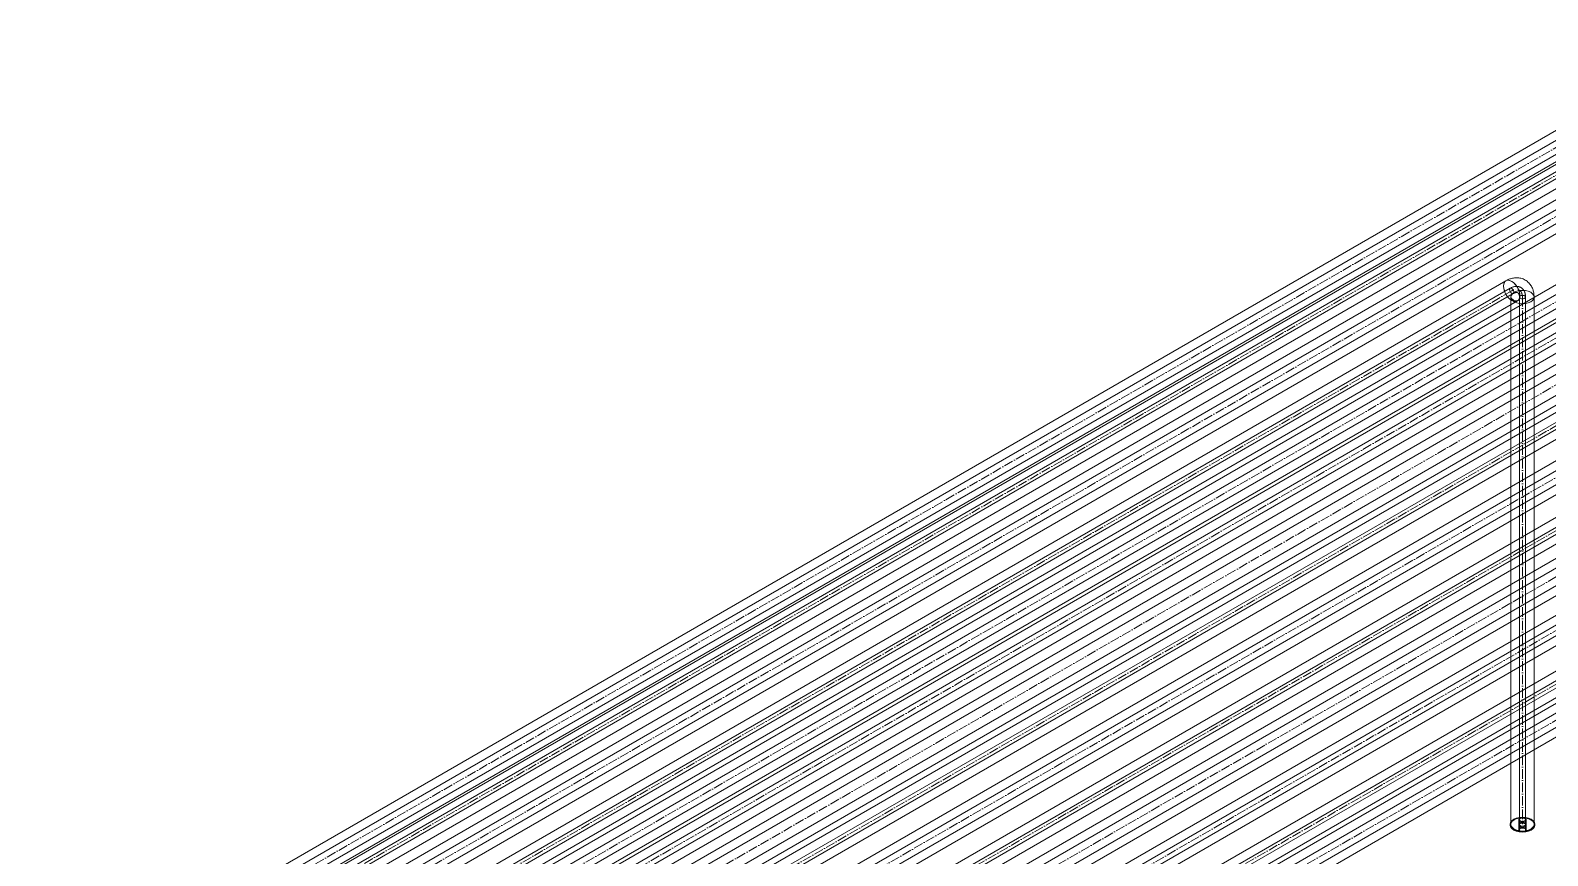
# Model space of a CAD drawing. Header units: millimetres. Extents: x -88595 to 880822, y -1054509 to -148035.
# Drawn here: x 423850 to 425437, y -314330 to -313467 of the extents above; entities that cross this region are included whole.
import ezdxf

# ---------------------------------------------------------------- set-up
doc = ezdxf.new("R2010")
doc.units = ezdxf.units.MM
doc.linetypes.add('$12$ADSK_Осевая', pattern=[14, 10, -2, 0, -2])
doc.linetypes.add('$13$ADSK_Осевая', pattern=[14, 10, -2, 0, -2])
for name, color, linetype, lineweight in [('Изоляция', 7, 'Continuous', 18), ('Трубопровод', 7, 'Continuous', 18), ('Трубопроводы', 7, 'Continuous', 18)]:
    doc.layers.add(name, color=color, linetype=linetype, lineweight=lineweight)

# ---------------------------------------------------------------- blocks, each defined once
blk = doc.blocks.new('$0$ADSK_МедьПайка_Отвод-гнутая труба - Отвод _гнутая труба_-V25-В_ОВ3_4')
at = {"layer": 'Трубопроводы', "color": 190, "true_color": 0x8000ff}
for points in [[(-19008.2, 13391, 0), (-19008.8, 13391.3, 0), (-19009.4, 13391.3, 0), (-19009.8, 13391.2, 0), (-19010.2, 13390.9, 0), (-19010.4, 13390.4, 0), (-19010.5, 13389.7, 0), (-19010.4, 13389, 0), (-19010.2, 13388.3, 0), (-19009.8, 13387.5, 0), (-19009.4, 13386.9, 0), (-19008.8, 13386.3, 0), (-19008.2, 13385.9, 0)], [(-18998.7, 13392, 0), (-18999.2, 13392.3, 0), (-18999.8, 13392.5, 0), (-19000.3, 13392.7, 0), (-19000.9, 13392.9, 0), (-19001.5, 13393, 0), (-19002, 13393.1, 0), (-19002.6, 13393.1, 0), (-19003.2, 13393.2, 0), (-19003.8, 13393.1, 0), (-19004.4, 13393.1, 0), (-19005, 13393, 0), (-19005.5, 13392.9, 0), (-19006.1, 13392.8, 0), (-19006.7, 13392.6, 0), (-19007.3, 13392.4, 0), (-19007.8, 13392.2, 0), (-19008.4, 13392, 0), (-19008.9, 13391.7, 0), (-19009.5, 13391.4, 0), (-19009.8, 13391.2, 0)], [(-19008.2, 13385.9, 0), (-19007.7, 13385.6, 0), (-19007.1, 13385.6, 0), (-19006.7, 13385.7, 0), (-19006.3, 13386, 0), (-19006.1, 13386.5, 0), (-19006, 13387.2, 0), (-19006.1, 13387.9, 0), (-19006.3, 13388.6, 0), (-19006.7, 13389.4, 0), (-19007.1, 13390, 0), (-19007.7, 13390.6, 0), (-19008.2, 13391, 0)], [(-19001.9, 13386.5, 0), (-19002, 13386.6, 0), (-19002.2, 13386.6, 0), (-19002.3, 13386.7, 0), (-19002.5, 13386.7, 0), (-19002.6, 13386.8, 0), (-19002.8, 13386.8, 0), (-19003, 13386.8, 0), (-19003.2, 13386.8, 0), (-19003.4, 13386.8, 0), (-19003.7, 13386.8, 0), (-19003.9, 13386.7, 0), (-19004.2, 13386.7, 0), (-19004.5, 13386.6, 0), (-19004.8, 13386.5, 0), (-19005.1, 13386.4, 0), (-19005.4, 13386.3, 0), (-19005.7, 13386.2, 0), (-19006.1, 13386, 0), (-19006.4, 13385.8, 0), (-19006.7, 13385.7, 0)], [(-19001.9, 13386.5, 0), (-19001.8, 13386.4, 0), (-19001.6, 13386.3, 0), (-19001.5, 13386.2, 0), (-19001.4, 13386.1, 0), (-19001.3, 13386, 0), (-19001.2, 13385.8, 0), (-19001.1, 13385.7, 0), (-19001, 13385.5, 0), (-19000.8, 13385.3, 0), (-19000.7, 13385.1, 0), (-19000.6, 13384.8, 0), (-19000.6, 13384.6, 0), (-19000.5, 13384.3, 0), (-19000.4, 13384, 0), (-19000.3, 13383.7, 0), (-19000.3, 13383.4, 0), (-19000.2, 13383, 0), (-19000.2, 13382.6, 0), (-19000.2, 13382.2, 0), (-19000.2, 13382, 0)], [(-18999.3, 13380.7, 0), (-18999.8, 13381.1, 0), (-19000.1, 13381.5, 0), (-19000.2, 13382, 0), (-19000.1, 13382.4, 0), (-18999.8, 13382.9, 0), (-18999.3, 13383.3, 0), (-18998.6, 13383.6, 0), (-18997.8, 13383.7, 0), (-18997, 13383.8, 0), (-18996.2, 13383.7, 0), (-18995.4, 13383.6, 0), (-18994.8, 13383.3, 0)], [(-18994.8, 13383.3, 0), (-18994.3, 13382.9, 0), (-18994, 13382.4, 0), (-18993.8, 13382, 0), (-18994, 13381.5, 0), (-18994.3, 13381.1, 0), (-18994.8, 13380.7, 0), (-18995.4, 13380.4, 0), (-18996.2, 13380.2, 0), (-18997, 13380.1, 0), (-18997.8, 13380.2, 0), (-18998.6, 13380.4, 0), (-18999.3, 13380.7, 0)], [(-18998.7, 13392, 0), (-18998.2, 13391.7, 0), (-18997.7, 13391.3, 0), (-18997.3, 13391, 0), (-18996.9, 13390.6, 0), (-18996.5, 13390.1, 0), (-18996.1, 13389.7, 0), (-18995.8, 13389.2, 0), (-18995.5, 13388.7, 0), (-18995.2, 13388.2, 0), (-18994.9, 13387.6, 0), (-18994.7, 13387.1, 0), (-18994.5, 13386.5, 0), (-18994.3, 13386, 0), (-18994.2, 13385.4, 0), (-18994.1, 13384.8, 0), (-18994, 13384.2, 0), (-18993.9, 13383.6, 0), (-18993.9, 13383, 0), (-18993.8, 13382.4, 0), (-18993.8, 13382, 0)]]:
    blk.add_polyline3d(points, dxfattribs=at)
blk = doc.blocks.new('$0$ADSK_МедьПайка_Муфта - Муфта медная под пайку-91183-В_ОВ3_4')
at = {"layer": 'Трубопроводы', "color": 190, "true_color": 0x8000ff}
for p, q in [((-8421.5, 8629.9), (-8421.5, 8625)), ((-8421.5, 8624.1), (-8421.5, 8619.3)), ((-8420.8, 8629.9), (-8420.8, 8619.3)), ((-8414.4, 8619.3), (-8414.4, 8629.9)), ((-8413.7, 8625), (-8413.7, 8629.9)), ((-8413.7, 8619.3), (-8413.7, 8624.1))]:
    blk.add_line(p, q, dxfattribs=at)
for points in [[(-8414.8, 8631.5, 0), (-8415.6, 8631.8, 0), (-8416.6, 8632.1, 0), (-8417.6, 8632.1, 0), (-8418.6, 8632.1, 0), (-8419.6, 8631.8, 0), (-8420.4, 8631.5, 0), (-8421, 8631, 0), (-8421.4, 8630.5, 0), (-8421.5, 8629.9, 0), (-8421.4, 8629.3, 0), (-8421, 8628.7, 0), (-8420.4, 8628.3, 0)], [(-8414.8, 8626.7, 0), (-8415.6, 8627, 0), (-8416.6, 8627.2, 0), (-8417.6, 8627.3, 0), (-8418.6, 8627.2, 0), (-8419.6, 8627, 0), (-8420.4, 8626.7, 0), (-8421, 8626.2, 0), (-8421.4, 8625.6, 0), (-8421.5, 8625, 0), (-8421.4, 8624.5, 0), (-8421, 8623.9, 0), (-8420.4, 8623.4, 0)], [(-8420.4, 8622.5, 0), (-8421, 8622.9, 0), (-8421.4, 8623.5, 0), (-8421.5, 8624.1, 0), (-8421.4, 8624.7, 0), (-8421, 8625.2, 0), (-8420.4, 8625.7, 0), (-8419.6, 8626, 0), (-8418.6, 8626.3, 0), (-8417.6, 8626.3, 0), (-8416.6, 8626.3, 0), (-8415.6, 8626, 0), (-8414.8, 8625.7, 0)], [(-8420.4, 8617.6, 0), (-8421, 8618.1, 0), (-8421.4, 8618.7, 0), (-8421.5, 8619.3, 0), (-8421.4, 8619.8, 0), (-8421, 8620.4, 0), (-8420.4, 8620.9, 0), (-8419.6, 8621.2, 0), (-8418.6, 8621.4, 0), (-8417.6, 8621.5, 0), (-8416.6, 8621.4, 0), (-8415.6, 8621.2, 0), (-8414.8, 8620.9, 0)], [(-8420.9, 8625.3, 0), (-8421, 8625.2, 0), (-8421.1, 8625.2, 0), (-8421.1, 8625.1, 0), (-8421.2, 8625, 0), (-8421.2, 8625, 0), (-8421.2, 8624.9, 0), (-8421.3, 8624.9, 0), (-8421.3, 8624.8, 0), (-8421.3, 8624.8, 0), (-8421.3, 8624.7, 0), (-8421.3, 8624.7, 0), (-8421.3, 8624.6, 0), (-8421.3, 8624.6, 0), (-8421.3, 8624.6, 0), (-8421.3, 8624.5, 0), (-8421.3, 8624.5, 0), (-8421.3, 8624.4, 0), (-8421.3, 8624.4, 0), (-8421.3, 8624.3, 0), (-8421.3, 8624.3, 0), (-8421.3, 8624.2, 0), (-8421.2, 8624.2, 0), (-8421.2, 8624.1, 0), (-8421.2, 8624.1, 0), (-8421.1, 8624, 0), (-8421.1, 8624, 0), (-8421, 8623.9, 0), (-8420.9, 8623.8, 0)], [(-8419.8, 8628.6, 0), (-8420.3, 8628.9, 0), (-8420.7, 8629.4, 0), (-8420.8, 8629.9, 0), (-8420.7, 8630.3, 0), (-8420.3, 8630.8, 0), (-8419.8, 8631.2, 0), (-8419.2, 8631.5, 0), (-8418.4, 8631.6, 0), (-8417.6, 8631.7, 0), (-8416.8, 8631.6, 0), (-8416, 8631.5, 0), (-8415.4, 8631.2, 0)], [(-8415.4, 8620.5, 0), (-8416, 8620.8, 0), (-8416.8, 8621, 0), (-8417.6, 8621.1, 0), (-8418.4, 8621, 0), (-8419.2, 8620.8, 0), (-8419.8, 8620.5, 0), (-8420.3, 8620.2, 0), (-8420.7, 8619.7, 0), (-8420.8, 8619.3, 0), (-8420.7, 8618.8, 0), (-8420.3, 8618.3, 0), (-8419.8, 8618, 0)], [(-8420.4, 8628.3, 0), (-8419.6, 8627.9, 0), (-8418.6, 8627.7, 0), (-8417.6, 8627.6, 0), (-8416.6, 8627.7, 0), (-8415.6, 8627.9, 0), (-8414.8, 8628.3, 0), (-8414.2, 8628.7, 0), (-8413.8, 8629.3, 0), (-8413.7, 8629.9, 0), (-8413.8, 8630.5, 0), (-8414.2, 8631, 0), (-8414.8, 8631.5, 0)], [(-8420.4, 8623.4, 0), (-8419.6, 8623.1, 0), (-8418.6, 8622.9, 0), (-8417.6, 8622.8, 0), (-8416.6, 8622.9, 0), (-8415.6, 8623.1, 0), (-8414.8, 8623.4, 0), (-8414.2, 8623.9, 0), (-8413.8, 8624.5, 0), (-8413.7, 8625, 0), (-8413.8, 8625.6, 0), (-8414.2, 8626.2, 0), (-8414.8, 8626.7, 0)], [(-8414.8, 8625.7, 0), (-8414.2, 8625.2, 0), (-8413.8, 8624.7, 0), (-8413.7, 8624.1, 0), (-8413.8, 8623.5, 0), (-8414.2, 8622.9, 0), (-8414.8, 8622.5, 0), (-8415.6, 8622.1, 0), (-8416.6, 8621.9, 0), (-8417.6, 8621.8, 0), (-8418.6, 8621.9, 0), (-8419.6, 8622.1, 0), (-8420.4, 8622.5, 0)], [(-8414.8, 8620.9, 0), (-8414.2, 8620.4, 0), (-8413.8, 8619.8, 0), (-8413.7, 8619.3, 0), (-8413.8, 8618.7, 0), (-8414.2, 8618.1, 0), (-8414.8, 8617.6, 0), (-8415.6, 8617.3, 0), (-8416.6, 8617.1, 0), (-8417.6, 8617, 0), (-8418.6, 8617.1, 0), (-8419.6, 8617.3, 0), (-8420.4, 8617.6, 0)], [(-8415.4, 8631.2, 0), (-8414.8, 8630.8, 0), (-8414.5, 8630.3, 0), (-8414.4, 8629.9, 0), (-8414.5, 8629.4, 0), (-8414.8, 8628.9, 0), (-8415.4, 8628.6, 0), (-8416, 8628.3, 0), (-8416.8, 8628.1, 0), (-8417.6, 8628, 0), (-8418.4, 8628.1, 0), (-8419.2, 8628.3, 0), (-8419.8, 8628.6, 0)], [(-8419.8, 8618, 0), (-8419.2, 8617.7, 0), (-8418.4, 8617.5, 0), (-8417.6, 8617.4, 0), (-8416.8, 8617.5, 0), (-8416, 8617.7, 0), (-8415.4, 8618, 0), (-8414.8, 8618.3, 0), (-8414.5, 8618.8, 0), (-8414.4, 8619.3, 0), (-8414.5, 8619.7, 0), (-8414.8, 8620.2, 0), (-8415.4, 8620.5, 0)], [(-8414.3, 8625.3, 0), (-8414.2, 8625.2, 0), (-8414.1, 8625.2, 0), (-8414.1, 8625.1, 0), (-8414, 8625, 0), (-8414, 8625, 0), (-8414, 8624.9, 0), (-8413.9, 8624.9, 0), (-8413.9, 8624.8, 0), (-8413.9, 8624.8, 0), (-8413.9, 8624.7, 0), (-8413.9, 8624.7, 0), (-8413.9, 8624.6, 0), (-8413.9, 8624.6, 0), (-8413.9, 8624.6, 0), (-8413.9, 8624.5, 0), (-8413.9, 8624.5, 0), (-8413.9, 8624.4, 0), (-8413.9, 8624.4, 0), (-8413.9, 8624.3, 0), (-8413.9, 8624.3, 0), (-8413.9, 8624.2, 0), (-8414, 8624.2, 0), (-8414, 8624.1, 0), (-8414, 8624.1, 0), (-8414.1, 8624, 0), (-8414.1, 8624, 0), (-8414.2, 8623.9, 0), (-8414.3, 8623.8, 0)]]:
    blk.add_polyline3d(points, dxfattribs=at)

msp = doc.modelspace()

# ---------------------------------------------------------------- linework, layer by layer
at = {"layer": 'Изоляция', "color": 134, "true_color": 0x00a6a6}
for p, q in [((425626.8, -313467.5), (423428.8, -314736.5)), ((423444.2, -314763.1), (425642.2, -313494.1)), ((425517.1, -313603.3), (422627.7, -315271.5)), ((422643.1, -315298.1), (425532.4, -313629.9)), ((425464.4, -313722.7), (422591.7, -315381.3)), ((425940.1, -313733.9), (423854, -314938.4)), ((426210.6, -313729.3), (423859, -315087.1)), ((422607, -315407.9), (425479.7, -313749.3)), ((425530.6, -313767.8), (422592.2, -315464.3)), ((425713.7, -313762.6), (422813, -315437.3)), ((423870.9, -314967.7), (425957, -313763.3)), ((423874.3, -315113.7), (426226, -313755.9)), ((422592.2, -315507.1), (425556.8, -313795.4)), ((422828.4, -315463.9), (425729.1, -313789.2))]:
    msp.add_line(p, q, dxfattribs=at)
at = {"layer": 'Изоляция', "color": 190, "true_color": 0x8000ff}
for p, q in [((425594.2, -313519.1), (423425.7, -314771.1)), ((423437.8, -314792.2), (425606.3, -313540.2)), ((426072, -313717.3), (423921, -314959.2)), ((425393.3, -313729.3), (422593.4, -315345.8)), ((426153.8, -313728.3), (423857.3, -315054.2)), ((422605.6, -315366.9), (425405.5, -313750.4)), ((425644.7, -313752), (422844.6, -315368.6)), ((425845.3, -313745.8), (422879.4, -315458.2)), ((423869.5, -315075.3), (426166, -313749.4)), ((423934.8, -314983.1), (426085.8, -313741.2)), ((425398.5, -313746.3), (425398.5, -314297.5)), ((425422.8, -314297.5), (425422.8, -313746.3)), ((422891.6, -315479.2), (425857.5, -313766.9)), ((425453.3, -313768.8), (422586.5, -315423.9)), ((422856.8, -315389.7), (425656.8, -313773.1)), ((422600.2, -315447.8), (425467, -313792.6)), ((425397.7, -314297.5), (425397.7, -314298.3)), ((425423.6, -314298.3), (425423.6, -314297.5))]:
    msp.add_line(p, q, dxfattribs=at)
for points in [[(425399.4, -313729.9, 0), (425397.5, -313729, 0), (425395.7, -313728.7, 0), (425394.1, -313728.9, 0), (425392.7, -313729.7, 0), (425391.7, -313731, 0), (425391, -313732.8, 0), (425390.8, -313734.8, 0)], [(425390.8, -313734.8, 0), (425391.1, -313732.4, 0), (425392, -313730.5, 0), (425393.3, -313729.3, 0), (425395.1, -313728.7, 0), (425397.2, -313728.9, 0), (425399.4, -313729.9, 0)], [(425390.8, -313734.8, 0), (425391, -313737.2, 0), (425391.7, -313739.6, 0), (425392.7, -313742.1, 0), (425394.1, -313744.5, 0), (425395.7, -313746.6, 0), (425397.5, -313748.4, 0), (425399.4, -313749.8, 0)], [(425399.4, -313749.8, 0), (425397.2, -313748.1, 0), (425395.1, -313745.9, 0), (425393.3, -313743.3, 0), (425392, -313740.5, 0), (425391.1, -313737.6, 0), (425390.8, -313734.8, 0)], [(425413.4, -313728.5, 0), (425412.4, -313727.9, 0), (425411.3, -313727.4, 0), (425410.2, -313727, 0), (425409, -313726.7, 0), (425407.9, -313726.4, 0), (425406.7, -313726.2, 0), (425405.6, -313726.1, 0), (425404.5, -313726.1, 0), (425403.4, -313726.1, 0), (425402.3, -313726.2, 0), (425401.3, -313726.4, 0), (425400.3, -313726.6, 0), (425399.3, -313726.8, 0), (425398.3, -313727.1, 0), (425397.4, -313727.4, 0), (425396.4, -313727.7, 0), (425395.6, -313728.1, 0), (425394.7, -313728.5, 0), (425393.9, -313729, 0), (425393.3, -313729.3, 0)], [(425408, -313744.8, 0), (425407.8, -313742.4, 0), (425407.2, -313740, 0), (425406.2, -313737.5, 0), (425404.8, -313735.1, 0), (425403.2, -313733, 0), (425401.3, -313731.2, 0), (425399.4, -313729.9, 0)], [(425399.4, -313729.9, 0), (425401.7, -313731.5, 0), (425403.7, -313733.7, 0), (425405.5, -313736.3, 0), (425406.9, -313739.1, 0), (425407.7, -313742, 0), (425408, -313744.8, 0)], [(425413.4, -313728.5, 0), (425414.5, -313729.1, 0), (425415.4, -313729.8, 0), (425416.4, -313730.6, 0), (425417.2, -313731.4, 0), (425418, -313732.3, 0), (425418.7, -313733.2, 0), (425419.4, -313734.1, 0), (425420, -313735, 0), (425420.5, -313736, 0), (425421, -313737, 0), (425421.4, -313738, 0), (425421.7, -313738.9, 0), (425422, -313739.9, 0), (425422.2, -313740.9, 0), (425422.4, -313741.9, 0), (425422.6, -313742.8, 0), (425422.7, -313743.8, 0), (425422.8, -313744.7, 0), (425422.8, -313745.7, 0), (425422.8, -313746.3, 0)], [(425402, -313741.3, 0), (425400.1, -313742.8, 0), (425398.9, -313744.5, 0), (425398.5, -313746.3, 0), (425398.9, -313748.1, 0), (425400.1, -313749.8, 0), (425402, -313751.3, 0)], [(425402, -313751.3, 0), (425400.1, -313749.8, 0), (425398.9, -313748.1, 0), (425398.5, -313746.3, 0), (425398.9, -313744.5, 0), (425400.1, -313742.8, 0), (425402, -313741.3, 0)], [(425401.3, -313749.6, 0), (425400.9, -313749.3, 0), (425400.5, -313749, 0), (425400.1, -313748.7, 0), (425399.8, -313748.4, 0), (425399.5, -313748.1, 0), (425399.3, -313747.8, 0), (425399.1, -313747.6, 0), (425398.9, -313747.3, 0), (425398.8, -313747, 0), (425398.7, -313746.8, 0), (425398.6, -313746.6, 0), (425398.5, -313746.4, 0), (425398.5, -313746.3, 0), (425398.5, -313746.2, 0), (425398.5, -313746.2, 0), (425398.5, -313746.1, 0), (425398.5, -313746.1, 0)], [(425398.5, -313746.1, 0), (425398.5, -313746.1, 0), (425398.5, -313746.2, 0), (425398.5, -313746.3, 0), (425398.5, -313746.3, 0)], [(425399.4, -313749.8, 0), (425401.3, -313750.6, 0), (425403.2, -313750.9, 0), (425404.8, -313750.7, 0), (425406.2, -313749.9, 0), (425407.2, -313748.6, 0), (425407.8, -313746.9, 0), (425408, -313744.8, 0)], [(425408, -313744.8, 0), (425407.7, -313747.2, 0), (425406.9, -313749.1, 0), (425405.5, -313750.4, 0), (425403.7, -313750.9, 0), (425401.7, -313750.7, 0), (425399.4, -313749.8, 0)], [(425401.3, -313749.6, 0), (425401.7, -313749.8, 0), (425402.1, -313750, 0), (425402.5, -313750.1, 0), (425403, -313750.3, 0), (425403.4, -313750.4, 0), (425403.8, -313750.4, 0), (425404.1, -313750.4, 0), (425404.4, -313750.5, 0), (425404.7, -313750.4, 0), (425405, -313750.4, 0), (425405.2, -313750.4, 0), (425405.3, -313750.4, 0), (425405.5, -313750.3, 0), (425405.6, -313750.3, 0), (425405.6, -313750.3, 0), (425405.7, -313750.3, 0), (425405.7, -313750.3, 0)], [(425419.3, -313741.3, 0), (425416.7, -313740.2, 0), (425413.8, -313739.5, 0), (425410.6, -313739.3, 0), (425407.5, -313739.5, 0), (425404.6, -313740.2, 0), (425402, -313741.3, 0)], [(425402, -313741.3, 0), (425404.6, -313740.2, 0), (425407.5, -313739.5, 0), (425410.6, -313739.3, 0), (425413.8, -313739.5, 0), (425416.7, -313740.2, 0), (425419.3, -313741.3, 0)], [(425402, -313751.3, 0), (425404.6, -313752.4, 0), (425407.5, -313753.1, 0), (425410.6, -313753.3, 0), (425413.8, -313753.1, 0), (425416.7, -313752.4, 0), (425419.3, -313751.3, 0)], [(425419.3, -313751.3, 0), (425416.7, -313752.4, 0), (425413.8, -313753.1, 0), (425410.6, -313753.3, 0), (425407.5, -313753.1, 0), (425404.6, -313752.4, 0), (425402, -313751.3, 0)], [(425405.7, -313750.3, 0), (425405.6, -313750.3, 0), (425405.6, -313750.3, 0), (425405.5, -313750.3, 0), (425405.5, -313750.4, 0)], [(425419.3, -313751.3, 0), (425421.2, -313749.8, 0), (425422.4, -313748.1, 0), (425422.8, -313746.3, 0), (425422.4, -313744.5, 0), (425421.2, -313742.8, 0), (425419.3, -313741.3, 0)], [(425419.3, -313741.3, 0), (425421.2, -313742.8, 0), (425422.4, -313744.5, 0), (425422.8, -313746.3, 0), (425422.4, -313748.1, 0), (425421.2, -313749.8, 0), (425419.3, -313751.3, 0)], [(425419.8, -314292.2, 0), (425417.1, -314291, 0), (425414, -314290.3, 0), (425410.6, -314290, 0), (425407.3, -314290.3, 0), (425404.2, -314291, 0), (425401.5, -314292.2, 0)], [(425401.5, -314293, 0), (425404.2, -314291.8, 0), (425407.3, -314291.1, 0), (425410.6, -314290.8, 0), (425414, -314291.1, 0), (425417.1, -314291.8, 0), (425419.8, -314293, 0)], [(425402, -314292.5, 0), (425404.6, -314291.4, 0), (425407.5, -314290.7, 0), (425410.6, -314290.5, 0), (425413.8, -314290.7, 0), (425416.7, -314291.4, 0), (425419.3, -314292.5, 0)], [(425401.5, -314292.2, 0), (425399.4, -314293.7, 0), (425398.2, -314295.5, 0), (425397.7, -314297.5, 0), (425398.2, -314299.4, 0), (425399.4, -314301.2, 0), (425401.5, -314302.8, 0)], [(425401.5, -314303.6, 0), (425399.4, -314302, 0), (425398.2, -314300.2, 0), (425397.7, -314298.3, 0), (425398.2, -314296.4, 0), (425399.4, -314294.6, 0), (425401.5, -314293, 0)], [(425402, -314302.5, 0), (425400.1, -314301, 0), (425398.9, -314299.3, 0), (425398.5, -314297.5, 0), (425398.9, -314295.7, 0), (425400.1, -314294, 0), (425402, -314292.5, 0)], [(425401.5, -314302.8, 0), (425404.2, -314304, 0), (425407.3, -314304.7, 0), (425410.6, -314305, 0), (425414, -314304.7, 0), (425417.1, -314304, 0), (425419.8, -314302.8, 0)], [(425419.8, -314303.6, 0), (425417.1, -314304.8, 0), (425414, -314305.5, 0), (425410.6, -314305.8, 0), (425407.3, -314305.5, 0), (425404.2, -314304.8, 0), (425401.5, -314303.6, 0)], [(425419.3, -314302.5, 0), (425416.7, -314303.6, 0), (425413.8, -314304.3, 0), (425410.6, -314304.5, 0), (425407.5, -314304.3, 0), (425404.6, -314303.6, 0), (425402, -314302.5, 0)], [(425419.3, -314292.5, 0), (425421.2, -314294, 0), (425422.4, -314295.7, 0), (425422.8, -314297.5, 0), (425422.4, -314299.3, 0), (425421.2, -314301, 0), (425419.3, -314302.5, 0)], [(425419.8, -314302.8, 0), (425421.9, -314301.2, 0), (425423.1, -314299.4, 0), (425423.6, -314297.5, 0), (425423.1, -314295.5, 0), (425421.9, -314293.7, 0), (425419.8, -314292.2, 0)], [(425419.8, -314293, 0), (425421.9, -314294.6, 0), (425423.1, -314296.4, 0), (425423.6, -314298.3, 0), (425423.1, -314300.2, 0), (425421.9, -314302, 0), (425419.8, -314303.6, 0)]]:
    msp.add_polyline3d(points, dxfattribs=at)
at = {"layer": 'Трубопровод', "color": 134, "true_color": 0x00a6a6}
for p, q in [((425631.3, -313475.3), (423433.3, -314744.3)), ((423439.7, -314755.3), (425637.7, -313486.3)), ((425521.6, -313611.1), (422632.2, -315279.3)), ((422638.6, -315290.3), (425527.9, -313622.1)), ((425468.9, -313730.5), (422596.2, -315389.1)), ((422602.5, -315400.1), (425475.2, -313741.5)), ((425944.6, -313741.7), (423858.5, -314946.2)), ((426215.1, -313737.1), (423863.5, -315094.9)), ((423869.8, -315105.9), (426221.5, -313748.1)), ((423866.4, -314959.9), (425952.5, -313755.5)), ((425533.3, -313776.6), (422602.3, -315468.8)), ((425718.2, -313770.4), (422817.5, -315445.1)), ((422823.9, -315456.1), (425724.6, -313781.4)), ((422611.8, -315485.3), (425542.8, -313793.1))]:
    msp.add_line(p, q, dxfattribs=at)
at = {"layer": 'Трубопровод', "color": 134, "linetype": '$12$ADSK_Осевая', "true_color": 0x00a6a6}
for p, q in [((425634.5, -313480.8), (423436.5, -314749.8)), ((425634.5, -313480.8), (423436.5, -314749.8)), ((422635.4, -315284.8), (425524.7, -313616.6)), ((422635.4, -315284.8), (425524.7, -313616.6)), ((422599.3, -315394.6), (425472.1, -313736)), ((422599.3, -315394.6), (425472.1, -313736)), ((423862.4, -314953), (425948.6, -313748.6)), ((423862.4, -314953), (425948.6, -313748.6)), ((423866.6, -315100.4), (426218.3, -313742.6)), ((423866.6, -315100.4), (426218.3, -313742.6)), ((422820.7, -315450.6), (425721.4, -313775.9)), ((422820.7, -315450.6), (425721.4, -313775.9)), ((425538, -313784.9), (422607, -315477.1)), ((425538, -313784.9), (422607, -315477.1))]:
    msp.add_line(p, q, dxfattribs=at)
at = {"layer": 'Трубопровод', "color": 190, "true_color": 0x8000ff}
for p, q in [((425598.7, -313526.9), (423430.2, -314778.9)), ((423433.3, -314784.4), (425601.8, -313532.4)), ((426158.3, -313736.1), (423861.8, -315062)), ((426076.5, -313725.1), (423925.5, -314967)), ((423930.3, -314975.3), (426081.3, -313733.4)), ((425397.8, -313737.1), (422597.9, -315353.6)), ((422601.1, -315359.1), (425401, -313742.6)), ((423865, -315067.5), (426161.5, -313741.6)), ((425407.5, -313746.3), (425407.5, -314297.5)), ((425413.8, -314297.5), (425413.8, -313746.3)), ((425649.2, -313759.8), (422849.1, -315376.4)), ((422852.3, -315381.9), (425652.3, -313765.3)), ((425849.8, -313753.6), (422883.9, -315465.9)), ((422887.1, -315471.4), (425853, -313759.1)), ((425457.8, -313776.6), (422591, -315431.7)), ((422595.7, -315440), (425462.5, -313784.8))]:
    msp.add_line(p, q, dxfattribs=at)
at = {"layer": 'Трубопровод', "color": 190, "linetype": '$12$ADSK_Осевая', "true_color": 0x8000ff}
for p, q in [((425600.3, -313529.7), (423431.7, -314781.7)), ((425600.3, -313529.7), (423431.7, -314781.7)), ((423927.9, -314971.2), (426078.9, -313729.3)), ((423927.9, -314971.2), (426078.9, -313729.3)), ((425399.4, -313739.8), (422599.5, -315356.4)), ((425399.4, -313739.8), (422599.5, -315356.4)), ((423863.4, -315064.7), (426159.9, -313738.8)), ((423863.4, -315064.7), (426159.9, -313738.8)), ((425410.6, -313746.3), (425410.6, -314297.5)), ((425410.6, -313746.3), (425410.6, -314297.5)), ((422850.7, -315379.2), (425650.7, -313762.6)), ((422850.7, -315379.2), (425650.7, -313762.6)), ((422885.5, -315468.7), (425851.4, -313756.3)), ((422885.5, -315468.7), (425851.4, -313756.3)), ((425460.1, -313780.7), (422593.4, -315435.8)), ((425460.1, -313780.7), (422593.4, -315435.8))]:
    msp.add_line(p, q, dxfattribs=at)
at = {"layer": 'Трубопровод', "color": 190, "true_color": 0x8000ff}
for points in [[(425397.2, -313738.5, 0), (425397.3, -313737.9, 0), (425397.5, -313737.4, 0), (425397.8, -313737.1, 0), (425398.3, -313736.9, 0), (425398.8, -313737, 0), (425399.4, -313737.2, 0)], [(425399.4, -313742.4, 0), (425398.8, -313742, 0), (425398.3, -313741.4, 0), (425397.8, -313740.7, 0), (425397.5, -313740, 0), (425397.3, -313739.2, 0), (425397.2, -313738.5, 0)], [(425399.4, -313737.2, 0), (425400, -313737.6, 0), (425400.5, -313738.2, 0), (425401, -313738.9, 0), (425401.4, -313739.6, 0), (425401.6, -313740.4, 0), (425401.7, -313741.1, 0)], [(425401.7, -313741.1, 0), (425401.6, -313741.7, 0), (425401.4, -313742.2, 0), (425401, -313742.6, 0), (425400.5, -313742.7, 0), (425400, -313742.7, 0), (425399.4, -313742.4, 0)], [(425408.4, -313745, 0), (425407.9, -313745.4, 0), (425407.6, -313745.8, 0), (425407.5, -313746.3, 0), (425407.6, -313746.8, 0), (425407.9, -313747.2, 0), (425408.4, -313747.6, 0)], [(425412.9, -313745, 0), (425412.2, -313744.7, 0), (425411.5, -313744.5, 0), (425410.6, -313744.5, 0), (425409.8, -313744.5, 0), (425409.1, -313744.7, 0), (425408.4, -313745, 0)], [(425408.4, -313747.6, 0), (425409.1, -313747.9, 0), (425409.8, -313748.1, 0), (425410.6, -313748.1, 0), (425411.5, -313748.1, 0), (425412.2, -313747.9, 0), (425412.9, -313747.6, 0)], [(425412.9, -313747.6, 0), (425413.4, -313747.2, 0), (425413.7, -313746.8, 0), (425413.8, -313746.3, 0), (425413.7, -313745.8, 0), (425413.4, -313745.4, 0), (425412.9, -313745, 0)], [(425408.4, -314298.8, 0), (425407.9, -314298.4, 0), (425407.6, -314298, 0), (425407.5, -314297.5, 0), (425407.6, -314297, 0), (425407.9, -314296.6, 0), (425408.4, -314296.2, 0)], [(425408.4, -314296.2, 0), (425409.1, -314295.9, 0), (425409.8, -314295.7, 0), (425410.6, -314295.6, 0), (425411.5, -314295.7, 0), (425412.2, -314295.9, 0), (425412.9, -314296.2, 0)], [(425412.9, -314298.8, 0), (425412.2, -314299.1, 0), (425411.5, -314299.3, 0), (425410.6, -314299.3, 0), (425409.8, -314299.3, 0), (425409.1, -314299.1, 0), (425408.4, -314298.8, 0)], [(425412.9, -314296.2, 0), (425413.4, -314296.6, 0), (425413.7, -314297, 0), (425413.8, -314297.5, 0), (425413.7, -314298, 0), (425413.4, -314298.4, 0), (425412.9, -314298.8, 0)]]:
    msp.add_polyline3d(points, dxfattribs=at)
at = {"layer": 'Трубопроводы', "color": 190, "linetype": '$13$ADSK_Осевая', "true_color": 0x8000ff}
msp.add_ellipse((425399.4, -313752.8), major_axis=(7.9, 13.7), ratio=0.57735, start_param=5.497787, end_param=7.068583, dxfattribs=at)

# ---------------------------------------------------------------- block references
at = {"layer": 'Трубопроводы', "color": 190, "true_color": 0x8000ff}
for name, p in [('$0$ADSK_МедьПайка_Отвод-гнутая труба - Отвод _гнутая труба_-V25-В_ОВ3_4', (444407.7, -327128.3)), ('$0$ADSK_МедьПайка_Муфта - Муфта медная под пайку-91183-В_ОВ3_4', (433828.2, -322922.5))]:
    msp.add_blockref(name, p, dxfattribs=at)

doc.saveas('drawing.dxf')
